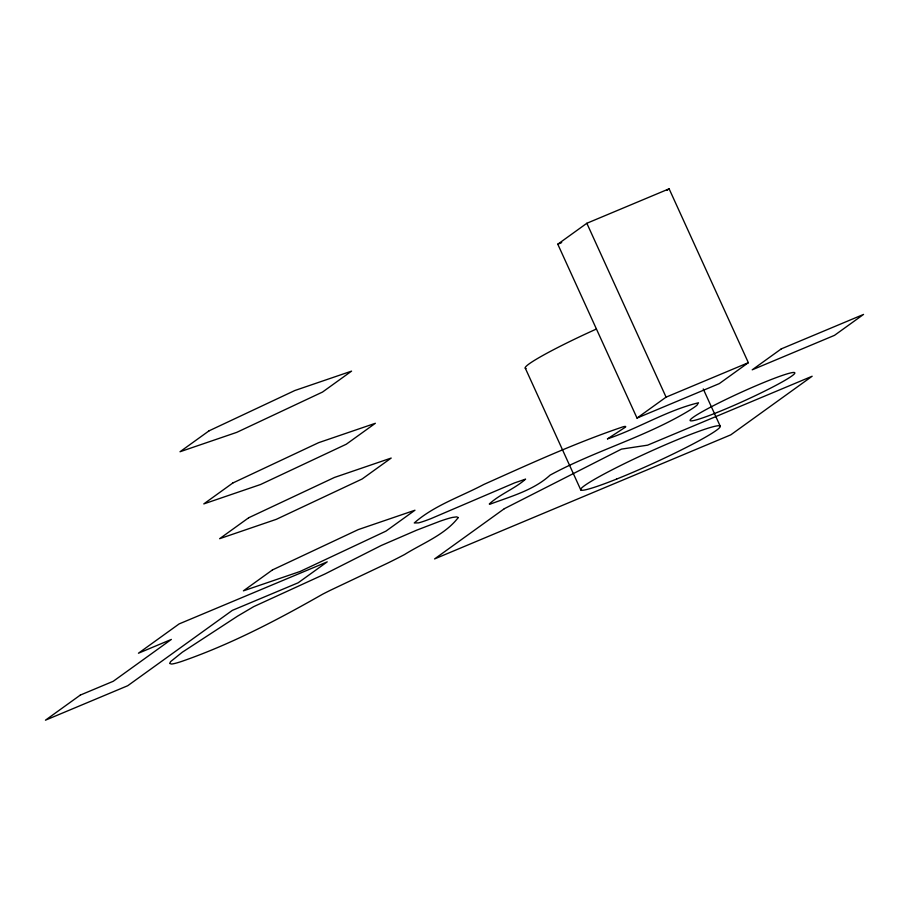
<?xml version="1.0" encoding="UTF-8"?>
<svg xmlns="http://www.w3.org/2000/svg" width="909" height="909" viewBox="0 0 909 909"><rect width="100%" height="100%" fill="white"/><g stroke="black" fill="none" stroke-linecap="round" stroke-linejoin="round"><path stroke-width="1.36" d="M557.785 244.203L586.839 223.273L669.115 188.811L748.357 362.68L719.303 383.609L637.016 418.072L557.785 244.203L561.694 242.567M666.888 190.413L669.115 188.811M637.016 418.072L666.081 397.142L748.357 362.68M703.248 388.95L720.178 426.094M586.839 223.273L666.081 397.142M525.288 368.156L580.76 489.871M526.084 368.497A76.663 6.011 -24.5 0 1 596.27 329.092M458.227 517.573C445.205 534.685 422.605 543.23 404.562 554.524A73.061 5.727 -24.5 0 1 387.677 563.103L330.149 590.395A52.222 4.102 -24.5 0 0 322.581 594.225C277.245 620.029 230.852 644.379 181.436 661.502A61.346 4.818 -24.5 0 1 171.449 664.036L169.642 663.445L170.653 661.57L182.289 652.23L237.647 616.097L253.747 606.61L325.104 573.909L381.212 545.514L416.561 530.22L440.183 521.152A72.413 5.681 -24.5 0 1 452.443 517.426L456.693 516.869L458.227 517.573M607.485 438.854C637.55 428.855 667.047 410.289 698.498 402.789L696.896 405.289A76.379 5.988 -24.5 0 1 689.556 410.334C645.583 437.059 595.043 450.694 550.081 475.146C533.617 490.303 510.403 496.553 489.826 504.256L489.281 503.984C500.052 494.076 514.699 488.815 525.595 479.134L514.676 482.849L431.071 518.584A38.917 3.057 -24.5 0 1 418.549 522.88L414.265 522.959C434.002 505.518 460.658 496.734 483.815 484.463C529.686 463.942 575.522 442.865 623.165 426.776A28.02 2.193 -24.5 0 1 625.415 427.173L607.485 438.854M209.07 430.821L180.016 451.75L236.738 432.366L322.525 392.052L351.578 371.122L294.857 390.506L209.07 430.821M232.84 482.986L203.786 503.916L260.508 484.531L346.295 444.217L375.36 423.287L318.627 442.672L232.84 482.986M248.691 517.755L219.626 538.696L276.359 519.312L362.146 478.986L391.2 458.056L334.478 477.441L248.691 517.755M80.322 695.078L45.45 720.189L127.726 685.727L232.34 610.371L298.163 582.794L327.229 561.864L179.13 623.915L138.441 653.219L171.358 639.425L113.239 681.284L80.322 695.078M272.461 569.92L243.396 590.85L300.129 571.466L385.916 531.151L414.97 510.222L358.248 529.606L272.461 569.92M504.325 508.699L434.582 558.933L730.791 434.843L812.157 376.235L647.594 445.171L621.472 449.114L504.325 508.699M781.274 348.886L752.209 369.827L834.485 335.353L863.55 314.423L781.274 348.886M616.632 479.066A76.663 6.011 -24.5 0 0 720.269 426.298A76.663 6.011 -24.5 0 0 614.507 468.589A76.663 6.011 -24.5 0 0 616.632 479.066M717.099 412.481A57.506 4.511 -24.5 0 0 794.83 372.906A57.506 4.511 -24.5 0 0 715.508 404.619A57.506 4.511 -24.5 0 0 717.099 412.481"/></g></svg>
